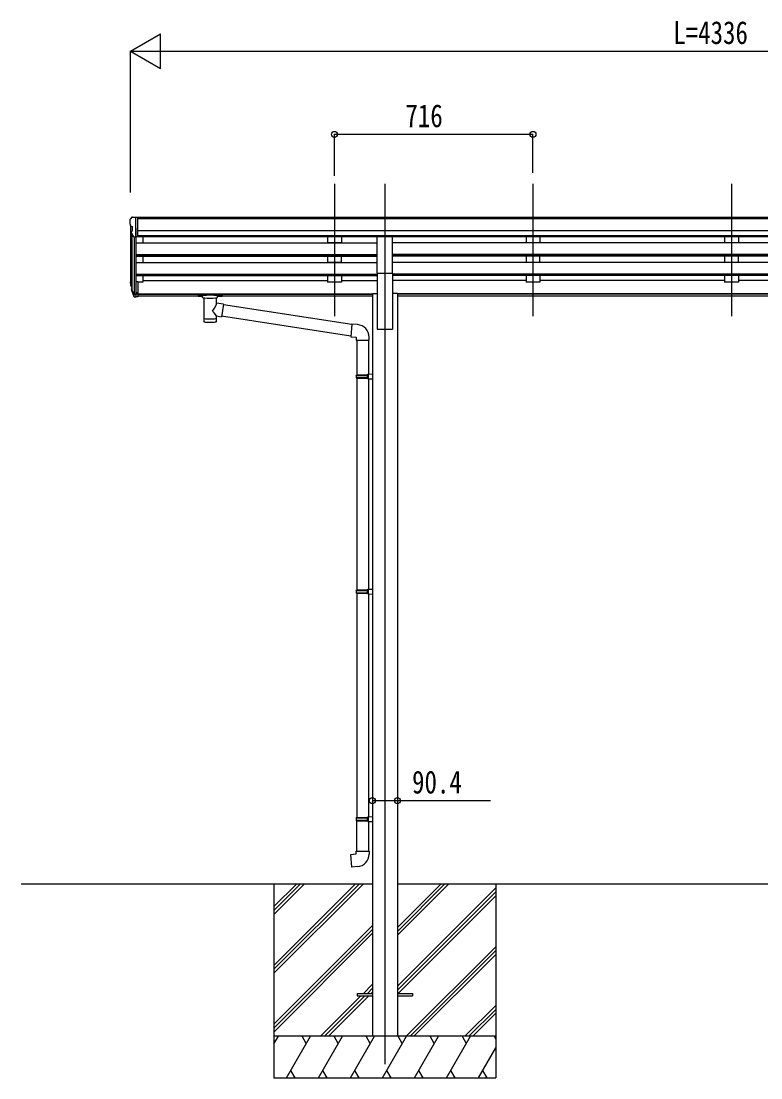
# Model space of a CAD drawing. Units: millimetres, scale not verified. Extents: x -10512 to 10512, y -7425 to 7425.
# Drawn here: x -2319 to 349, y -3841 to -29 of the extents above; entities that cross this region are included whole.
import ezdxf
from ezdxf.enums import TextEntityAlignment as Align

# ---------------------------------------------------------------- set-up
doc = ezdxf.new("R2010")
doc.units = ezdxf.units.MM
doc.header["$LTSCALE"] = 30
for name, color, linetype in [('0-3_YKK_12', 2, 'Continuous'), ('0-4_YKK_13', 4, 'Continuous'), ('0-5_YKK_A1', 4, 'Continuous'), ('0-6_YKK_D', 6, 'Continuous')]:
    doc.layers.add(name, color=color, linetype=linetype)
doc.styles.add('ＭＳ ゴシック', font='')
doc.styles.get('ＭＳ ゴシック').set_extended_font_data('MS Gothic')

msp = doc.modelspace()

# ---------------------------------------------------------------- linework, layer by layer
at = {"layer": '0-3_YKK_12'}
for p, q in [((-1188.96, -616.34), (-1188.96, -1093.86)), ((-1006.96, -616.34), (-1006.96, -1093.86)), ((-472.96, -616.34), (-472.96, -1093.86)), ((243.04, -616.34), (243.04, -1093.86)), ((-1006.96, -1047.18), (-1006.96, -3790.75))]:
    msp.add_line(p, q, dxfattribs=at)
at = {"layer": '0-4_YKK_13'}
for p, q in [((-1926.96, -745.12), (-1926.96, -745.75)), ((-1920.05, -736.31), (-1924.12, -742.12)), ((-1916.96, -735.75), (-1919.29, -735.89)), ((-1916.96, -735.75), (-1898.46, -735.75)), ((-1904.96, -808.73), (-1904.96, -735.75)), ((-1898.46, -735.75), (-1888.46, -735.83)), ((-1898.46, -807.73), (-1898.46, -735.75)), ((-1888.46, -737.35), (-1888.46, -735.83)), ((-1924.43, -766.93), (-1919.11, -770)), ((-1912.59, -806.92), (-1921.59, -791.32)), ((-1918.96, -770.26), (-1918.96, -786.54)), ((-1904.96, -808.73), (-1910.17, -808.41)), ((-1898.46, -807.73), (-1904.96, -807.73)), ((-1034.46, -938.17), (-1034.46, -806.38)), ((-1034.46, -806.38), (-979.46, -806.38)), ((-979.46, -938.17), (-979.46, -806.38)), ((-1034.46, -938.17), (-979.46, -938.17)), ((-1923.87, -983.66), (-1919.99, -991.61)), ((-1923.26, -982.28), (-1919.99, -989.34)), ((-1904.96, -969.47), (-1904.96, -1024.24)), ((-1898.46, -969.47), (-1904.96, -969.47)), ((-1898.46, -969.47), (-1898.46, -1023.5)), ((-1921.55, -994.93), (-1921.21, -999.34)), ((-1921.21, -999.34), (-1912.41, -1022.89)), ((-1920.6, -998.77), (-1912.41, -1014.95)), ((-1911.4, -1013.82), (-1919.15, -998.42)), ((-1904.96, -1014.5), (-1910.1, -1014.5)), ((-1904.96, -1016.31), (-1909.81, -1016.31)), ((-1904.96, -1024.24), (-1909.81, -1024.24)), ((-1898.46, -1009.6), (-1904.96, -1009.6)), ((-1898.46, -1014.48), (-1904.96, -1014.48)), ((-1898.46, -1023.5), (-1904.96, -1023.5)), ((-1680.96, -1014.35), (-1680.96, -1020.1)), ((-1680.96, -1014.54), (-1680.96, -1016.08)), ((-1678.96, -1013.68), (-1595.96, -1013.68)), ((-1678.96, -1015.86), (-1595.96, -1015.86)), ((-1678.96, -1020.77), (-1664.46, -1020.77)), ((-1664.46, -1026.41), (-1664.46, -1019.86)), ((-1660.36, -1027.33), (-1660.38, -1112.77)), ((-1614.56, -1046.08), (-1614.56, -1027.33)), ((-1610.46, -1026.41), (-1610.46, -1019.86)), ((-1610.46, -1020.77), (-1595.96, -1020.77)), ((-1593.96, -1014.35), (-1593.96, -1020.1)), ((-1589.34, -1049.98), (-1614.57, -1046.07)), ((-1589.34, -1049.98), (-1596.37, -1095.24)), ((-1126.35, -1123.87), (-1589.66, -1052)), ((-1614.55, -1112.77), (-1614.57, -1092.11)), ((-1614.57, -1092.42), (-1596.37, -1095.24)), ((-1130.02, -1165.81), (-1596.1, -1093.5)), ((-1105.35, -1123.83), (-1126.19, -1122.01)), ((-1110.27, -1179.58), (-1064.27, -1179.58)), ((-1108.16, -1179.58), (-1108.16, -1304.81)), ((-1066.16, -1179.58), (-1066.16, -1302.25)), ((-1064.27, -1179.58), (-1064.27, -1168.66)), ((-1110.16, -1306.81), (-1109.16, -1304.81)), ((-1110.16, -1306.81), (-1066.16, -1306.81)), ((-1110.16, -1306.81), (-1110.16, -1314.81)), ((-1110.16, -1314.81), (-1066.16, -1314.81)), ((-1110.16, -1314.81), (-1109.16, -1316.81)), ((-1109.16, -1304.81), (-1066.16, -1304.81)), ((-1109.16, -1316.81), (-1066.16, -1316.81)), ((-1108.16, -1316.81), (-1108.16, -2080.69)), ((-1070.64, -1306.81), (-1071.07, -1304.81)), ((-1068.16, -1302.31), (-1052.16, -1301.84)), ((-1068.16, -1304.31), (-1068.16, -1302.31)), ((-1068.16, -1304.31), (-1066.16, -1304.31)), ((-1068.16, -1319.31), (-1068.16, -1317.31)), ((-1068.16, -1319.31), (-1052.16, -1319.78)), ((-1066.16, -1319.37), (-1066.16, -2078.13)), ((-1052.16, -1301.84), (-1052.16, -1319.78)), ((-1110.16, -2082.69), (-1109.16, -2080.69)), ((-1110.16, -2082.69), (-1066.16, -2082.69)), ((-1110.16, -2082.69), (-1110.16, -2090.69)), ((-1110.16, -2090.69), (-1066.16, -2090.69)), ((-1110.16, -2090.69), (-1109.16, -2092.69)), ((-1109.16, -2080.69), (-1066.16, -2080.69)), ((-1109.16, -2092.69), (-1066.16, -2092.69)), ((-1108.16, -2092.69), (-1108.16, -2901.19)), ((-1070.64, -2082.69), (-1071.07, -2080.69)), ((-1068.16, -2078.19), (-1052.16, -2077.72)), ((-1068.16, -2080.19), (-1068.16, -2078.19)), ((-1068.16, -2080.19), (-1066.16, -2080.19)), ((-1068.16, -2095.19), (-1068.16, -2093.19)), ((-1068.16, -2095.19), (-1052.16, -2095.66)), ((-1066.16, -2095.25), (-1066.16, -2898.63)), ((-1052.16, -2077.72), (-1052.16, -2095.66)), ((-1110.16, -2903.19), (-1109.16, -2901.19)), ((-1110.16, -2903.19), (-1066.16, -2903.19)), ((-1110.16, -2903.19), (-1110.16, -2911.19)), ((-1110.16, -2911.19), (-1066.16, -2911.19)), ((-1110.16, -2911.19), (-1109.16, -2913.19)), ((-1109.16, -2901.19), (-1066.16, -2901.19)), ((-1109.16, -2913.19), (-1066.16, -2913.19)), ((-1108.16, -3023.19), (-1108.16, -2913.19)), ((-1070.64, -2903.19), (-1071.07, -2901.19)), ((-1068.16, -2898.69), (-1052.16, -2898.22)), ((-1068.16, -2900.69), (-1068.16, -2898.69)), ((-1068.16, -2900.69), (-1066.16, -2900.69)), ((-1068.16, -2915.69), (-1068.16, -2913.69)), ((-1068.16, -2915.69), (-1066.16, -2915.75)), ((-1068.16, -2915.69), (-1052.16, -2916.16)), ((-1066.16, -2915.75), (-1066.16, -3023.19)), ((-1052.16, -2898.22), (-1052.16, -2916.16)), ((-1110.16, -3023.19), (-1064.16, -3023.19)), ((-1110.16, -3033.19), (-1110.16, -3023.19)), ((-1064.16, -3023.19), (-1064.16, -3034.1)), ((-1107.16, -3536.25), (-1107.16, -3545.25)), ((-1107.16, -3536.25), (-1052.36, -3536.25)), ((-961.96, -3536.25), (-907.16, -3536.25)), ((-907.16, -3536.25), (-907.16, -3545.25)), ((-1107.16, -3545.25), (-1052.36, -3545.25)), ((-961.96, -3545.25), (-907.16, -3545.25))]:
    msp.add_line(p, q, dxfattribs=at)
for points in [[(-1680.96, -1014.35), (-1680.92, -1014.15), (-1680.84, -1014.01), (-1680.74, -1013.92), (-1680.64, -1013.86), (-1680.52, -1013.81), (-1680.23, -1013.75), (-1679.74, -1013.7), (-1679.2, -1013.68), (-1678.96, -1013.68)], [(-1680.96, -1020.1), (-1680.92, -1020.3), (-1680.84, -1020.44), (-1680.74, -1020.53), (-1680.64, -1020.59), (-1680.52, -1020.64), (-1680.23, -1020.7), (-1679.74, -1020.74), (-1679.2, -1020.77), (-1678.96, -1020.77)], [(-1595.96, -1013.68), (-1595.61, -1013.69), (-1595.08, -1013.71), (-1594.63, -1013.76), (-1594.33, -1013.84), (-1594.16, -1013.94), (-1594.04, -1014.08), (-1593.97, -1014.26), (-1593.96, -1014.35)], [(-1595.96, -1020.77), (-1595.61, -1020.76), (-1595.08, -1020.74), (-1594.63, -1020.69), (-1594.33, -1020.61), (-1594.16, -1020.51), (-1594.04, -1020.37), (-1593.97, -1020.19), (-1593.96, -1020.1)], [(-1126.19, -1122.01), (-1130.2, -1167.83), (-1110.27, -1169.58), (-1110.27, -1179.58)], [(-1070.64, -1306.81), (-1070.64, -1314.81), (-1071.07, -1316.81)], [(-1068.16, -1317.31), (-1066.16, -1317.31), (-1066.16, -1304.31)], [(-1070.64, -2082.69), (-1070.64, -2090.69), (-1071.07, -2092.69)], [(-1068.16, -2093.19), (-1066.16, -2093.19), (-1066.16, -2080.19)], [(-1070.64, -2903.19), (-1070.64, -2911.19), (-1071.07, -2913.19)], [(-1068.16, -2913.69), (-1066.16, -2913.69), (-1066.16, -2900.69)], [(-1105.24, -3078.93), (-1126.08, -3080.76), (-1130.09, -3034.93), (-1110.16, -3033.19)]]:
    msp.add_lwpolyline(points, dxfattribs=at)
for centre, radius, start, end in [((-1923.96, -745.12), 3, 93, 180), ((-1724.96, -745.75), 202, 180, 184.94904), ((-1919.23, -736.89), 1, 93.5, 145), ((-1920.06, -762.56), 6.18, 185.7035, 224.99897), ((-1918.99, -789.82), 3, 94.7167, 210), ((-1919.26, -786.54), 0.3, 274.7167, 0), ((-1919.26, -770.26), 0.3, 0, 60), ((-1909.99, -805.42), 3, 210, 266.5), ((-1895.78, -974.54), 29.53, 186.50806, 197.98144), ((-1894.38, -972.78), 30.41, 187.1552, 198.19734), ((-1109.27, -1168.66), 45, 0, 85), ((-1109.16, -3034.1), 45, 275, 0)]:
    msp.add_arc(centre, radius, start, end, dxfattribs=at)
for centre, major_axis, ratio, start_param, end_param in [((-1836.31, -974.97), (-89.06, 1.43), 0.57596, 6.1962358, 6.3678173), ((-1837.1, -968.3), (87.93, 4.42), 0.541684, 3.0659337, 3.2228513), ((-1920.25, -994.93), (1.3, 0), 0.90356, 1.3700892, 3.347195), ((-1834.33, -978.74), (-89.07, 0), 0.90356, 0.2056023, 0.2515348), ((-1835.04, -974.88), (-88.05, 0), 0.90356, 0.2662965, 0.3003836), ((-1909.81, -1013.6), (-3, 0), 0.90356, 0.5235988, 1.5707963), ((-1909.81, -1021.53), (3, 0), 0.90356, 3.6651914, 4.712389), ((-1910.1, -1013.14), (-1.5, 0), 0.90356, 0.5235988, 1.5707963), ((-1678.96, -1016.08), (2, 0), 0.109601, 1.5707963, 3.1415927), ((-1637.46, -1019.86), (27, 0), 0.070066, 6.2831853, 9.424778), ((-1637.46, -1026.41), (27, 0), 0.070066, 3.1415927, 6.2831853), ((-1626.46, -1023.85), (16, 0), 0.361356, 6.2636979, 6.2831853), ((-1595.96, -1016.08), (2, 0), 0.109601, 0, 1.5707963), ((-1637.47, -1072.61), (-22.81, -26.62), 0.234429, 1.6855472, 3.1268519), ((-1637.46, -1100.33), (22.91, 0), 0.122865, 3.1415927, 6.2831853), ((-1634.91, -1069.97), (20.32, -22.25), 0.045535, 0.0389954, 1.3075346), ((-1637.46, -1112.77), (22.92, 0), 0.101955, 3.1415499, 6.2833984)]:
    msp.add_ellipse(centre, major_axis=major_axis, ratio=ratio, start_param=start_param, end_param=end_param, dxfattribs=at)
at = {"layer": '0-5_YKK_A1'}
for p, q in [((2384.54, -737.35), (-1898.46, -737.35)), ((2384.54, -742.57), (-1898.46, -742.57)), ((-1924.96, -766.32), (-1924.96, -969.1)), ((-1919.99, -794.09), (-1919.99, -995.81)), ((-1904.96, -776.85), (-1904.96, -969.47)), ((2384.54, -786.1), (-1898.46, -786.1)), ((-1910.96, -808.25), (-1910.97, -1014.25)), ((-1904.96, -829.26), (-1034.46, -829.26)), ((2384.54, -803.95), (-1898.46, -803.95)), ((-1034.46, -807.2), (-1898.46, -807.2)), ((-1879.96, -807.2), (-1879.96, -829.26)), ((-1213.96, -807.2), (-1213.96, -829.16)), ((-1163.96, -829.16), (-1213.96, -829.16)), ((-1163.96, -807.2), (-1163.96, -829.16)), ((1465.54, -807.2), (-979.46, -807.2)), ((1465.54, -829.26), (-979.46, -829.26)), ((-497.96, -807.2), (-497.96, -829.16)), ((-447.96, -829.16), (-497.96, -829.16)), ((-447.96, -807.2), (-447.96, -829.16)), ((218.04, -807.2), (218.04, -829.16)), ((268.04, -829.16), (218.04, -829.16)), ((268.04, -807.2), (268.04, -829.16)), ((-1904.96, -871.14), (-1034.46, -871.14)), ((-1904.96, -872.63), (-1034.46, -872.63)), ((1465.54, -871.14), (-979.46, -871.14)), ((1465.54, -872.63), (-979.46, -872.63)), ((-1904.96, -876.95), (-1034.46, -876.95)), ((-1904.96, -899.36), (-1034.46, -899.36)), ((-1879.96, -876.95), (-1879.96, -899.36)), ((-1213.96, -876.95), (-1213.96, -899.27)), ((-1163.96, -899.27), (-1213.96, -899.27)), ((-1163.96, -899.27), (-1163.96, -876.95)), ((1465.54, -876.95), (-979.46, -876.95)), ((1465.54, -899.36), (-979.46, -899.36)), ((-497.96, -876.95), (-497.96, -899.27)), ((-447.96, -899.27), (-497.96, -899.27)), ((-447.96, -899.27), (-447.96, -876.95)), ((218.04, -876.95), (218.04, -899.27)), ((268.04, -899.27), (218.04, -899.27)), ((268.04, -899.27), (268.04, -876.95)), ((-1904.96, -941.24), (-1034.46, -941.24)), ((-1904.96, -942.74), (-1034.46, -942.74)), ((-1904.96, -947.06), (-1034.46, -947.06)), ((-1879.96, -947.06), (-1879.96, -970.1)), ((-1213.96, -947.06), (-1213.96, -970.1)), ((-1163.96, -947.06), (-1163.96, -970.1)), ((-1034.46, -938.17), (-1034.46, -1140.75)), ((-979.46, -938.17), (-979.46, -1140.75)), ((1465.54, -941.24), (-979.46, -941.24)), ((1465.54, -942.74), (-979.46, -942.74)), ((1465.54, -947.06), (-979.46, -947.06)), ((-497.96, -947.06), (-497.96, -970.1)), ((-447.96, -947.06), (-447.96, -970.1)), ((218.04, -947.06), (218.04, -970.1)), ((268.04, -947.06), (268.04, -970.1)), ((-1879.96, -970.1), (-1898.46, -970.1)), ((-1879.96, -965.16), (-1213.96, -965.16)), ((-1163.96, -970.1), (-1213.96, -970.1)), ((-1163.96, -965.16), (-1034.46, -965.16)), ((-497.96, -965.16), (-979.46, -965.16)), ((-447.96, -970.1), (-497.96, -970.1)), ((218.04, -965.16), (-447.96, -965.16)), ((268.04, -970.1), (218.04, -970.1)), ((934.04, -965.16), (268.04, -965.16)), ((-1898.46, -1012.17), (-1052.16, -1012.17)), ((-1898.46, -1013.57), (-1052.16, -1013.57)), ((-1664.46, -1021.26), (-1898.46, -1021.26)), ((-1052.16, -1021.26), (-1610.46, -1021.26)), ((-1052.16, -1011.75), (-1052.16, -3690.75)), ((-1052.16, -1011.75), (-1034.46, -1011.75)), ((-961.76, -1011.75), (-979.46, -1011.75)), ((-961.76, -1011.75), (-961.76, -3690.75)), ((1447.84, -1012.17), (-961.76, -1012.17)), ((1447.84, -1013.57), (-961.76, -1013.57)), ((1447.84, -1021.26), (-961.76, -1021.26)), ((-1034.46, -1140.75), (-979.46, -1140.75)), ((-2319, -3140.75), (-1051.96, -3140.75)), ((-1407.16, -3140.75), (-1407.16, -3840.74)), ((-1407.16, -3434.92), (-1112.98, -3140.75)), ((-1407.16, -3449.06), (-1098.84, -3140.75)), ((-1407.16, -3463.21), (-1084.7, -3140.75)), ((-1407.16, -3251.08), (-1296.83, -3140.75)), ((-1407.16, -3236.93), (-1310.97, -3140.75)), ((-1407.16, -3222.79), (-1325.12, -3140.75)), ((-961.96, -3140.75), (1448.04, -3140.75)), ((-961.96, -3326.38), (-776.33, -3140.75)), ((-961.96, -3312.23), (-790.47, -3140.75)), ((-961.96, -3298.09), (-804.62, -3140.75)), ((-961.96, -3510.22), (-607.16, -3155.42)), ((-607.16, -3140.75), (-607.16, -3840.74)), ((-961.96, -3524.36), (-607.16, -3169.57)), ((-959.7, -3536.25), (-607.16, -3183.71)), ((-1407.16, -3647.05), (-1052.36, -3292.26)), ((-1407.16, -3661.2), (-1052.36, -3306.4)), ((-1407.16, -3675.34), (-1052.36, -3320.54)), ((-930.35, -3690.74), (-607.16, -3367.56)), ((-916.21, -3690.74), (-607.16, -3381.7)), ((-902.07, -3690.74), (-607.16, -3395.84)), ((-1084.22, -3536.25), (-1052.36, -3504.39)), ((-1070.08, -3536.25), (-1052.36, -3518.53)), ((-1055.94, -3536.25), (-1052.36, -3532.67)), ((-1238.72, -3690.74), (-1093.22, -3545.25)), ((-1224.58, -3690.74), (-1079.08, -3545.25)), ((-1210.44, -3690.74), (-1064.94, -3545.25)), ((-718.22, -3690.74), (-607.16, -3579.69)), ((-704.08, -3690.74), (-607.16, -3593.83)), ((-689.94, -3690.74), (-607.16, -3607.97)), ((-607.16, -3690.74), (-1407.16, -3690.74)), ((-1407.16, -3718.25), (-1391.28, -3690.74)), ((-1362.42, -3840.74), (-1275.81, -3690.74)), ((-1290.81, -3716.73), (-1305.81, -3690.74)), ((-1246.95, -3840.74), (-1160.34, -3690.74)), ((-1175.34, -3716.73), (-1190.35, -3690.74)), ((-1131.48, -3840.74), (-1044.87, -3690.74)), ((-1059.87, -3716.73), (-1074.88, -3690.74)), ((-1016.01, -3840.74), (-929.4, -3690.74)), ((-944.4, -3716.73), (-959.41, -3690.74)), ((-900.54, -3840.74), (-813.93, -3690.74)), ((-828.93, -3716.73), (-843.93, -3690.74)), ((-785.07, -3840.74), (-698.46, -3690.74)), ((-728.46, -3690.74), (-713.46, -3716.73)), ((-612.99, -3690.74), (-607.16, -3700.84)), ((-669.6, -3840.74), (-607.16, -3732.61)), ((-1407.16, -3840.74), (-607.16, -3840.74)), ((-1347.42, -3814.77), (-1332.42, -3840.74)), ((-1231.95, -3814.77), (-1216.95, -3840.74)), ((-1116.48, -3814.76), (-1101.48, -3840.74)), ((-1001.01, -3814.76), (-986.01, -3840.74)), ((-885.54, -3814.76), (-870.54, -3840.74)), ((-770.07, -3814.77), (-755.07, -3840.74)), ((-654.6, -3814.77), (-639.6, -3840.74))]:
    msp.add_line(p, q, dxfattribs=at)
at = {"layer": '0-6_YKK_D'}
for p, q in [((-1924.96, -137.35), (-1816.71, -74.85)), ((-1816.71, -199.85), (-1816.71, -74.85)), ((-1924.96, -646.92), (-1924.96, -136.35)), ((-1924.96, -137.35), (-1816.71, -199.85)), ((-1924.96, -137.35), (-1708.46, -137.35)), ((-1799.96, -137.35), (2286.04, -137.35)), ((-1188.96, -587.45), (-1188.96, -436.35)), ((-1188.96, -437.35), (-472.96, -437.35)), ((-472.96, -576.32), (-472.96, -436.35))]:
    msp.add_line(p, q, dxfattribs=at)
msp.add_lwpolyline([(-1052.16, -2840.75), (-961.76, -2840.75), (-626.03, -2840.75)], dxfattribs=at)
for centre in [(-1188.96, -437.35), (-472.96, -437.35), (-1052.16, -2840.75), (-961.76, -2840.75)]:
    msp.add_circle(centre, 10.62, dxfattribs=at)

# ---------------------------------------------------------------- texts
at = {"layer": '0-6_YKK_D', "style": 'ＭＳ ゴシック', "width": 0.8}
for s, p in [('L=4336', (33.04, -136.35)), ('716', (-932.96, -436.35)), ('90.4', (-909.03, -2839.75))]:
    msp.add_text(s, height=82.48, dxfattribs=at).set_placement(p, align=Align.BOTTOM_LEFT)

doc.saveas('drawing.dxf')
